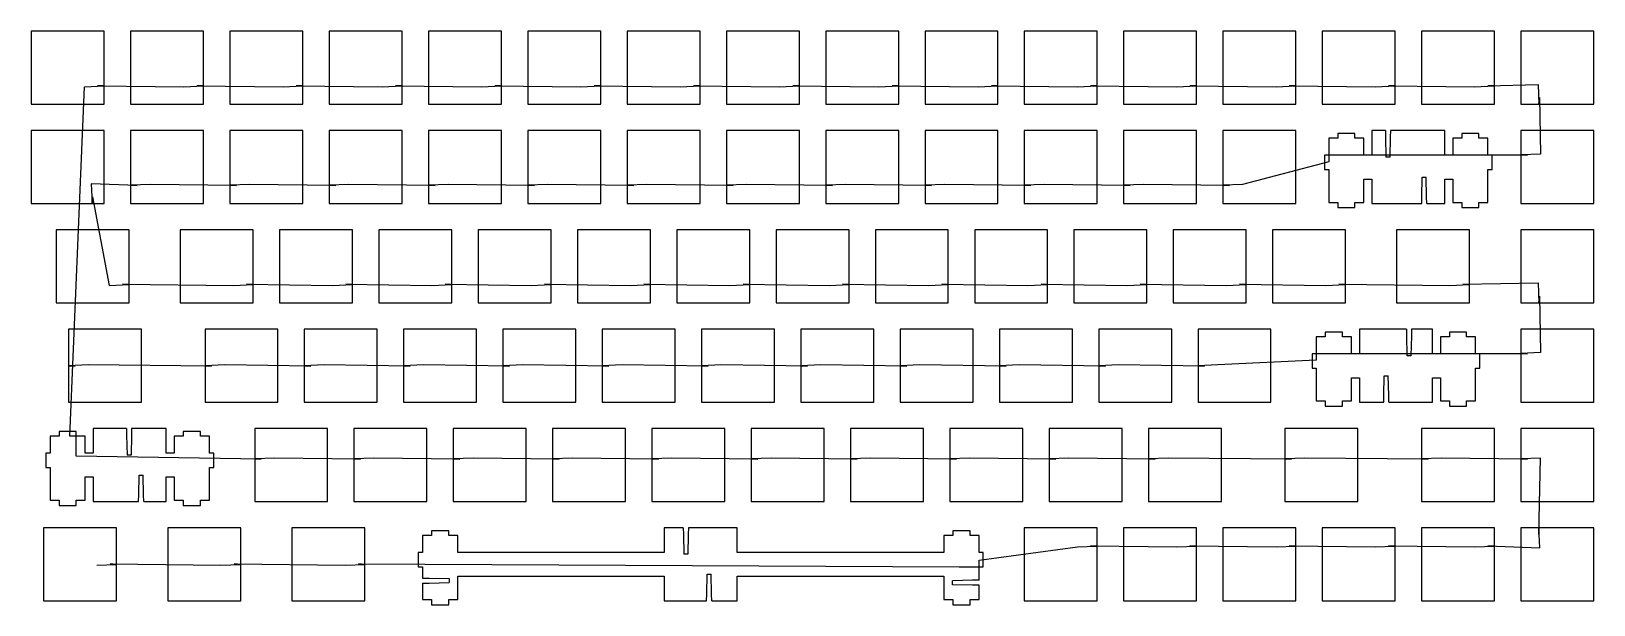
# Model space of a CAD drawing. Header units: inches. Extents: x 4.4 to 16.2, y 6.2 to 10.5.
import ezdxf

# ---------------------------------------------------------------- set-up
doc = ezdxf.new("R2010")
doc.units = ezdxf.units.IN
doc.layers.get('0').update_dxf_attribs({"linetype": 'CONTINUOUS'})
doc.layers.add('3', color=7, linetype='CONTINUOUS')
doc.layers.add('9', color=7, linetype='CONTINUOUS')

msp = doc.modelspace()

# ---------------------------------------------------------------- linework, layer by layer
at = {"color": 0, "linetype": 'CONTINUOUS'}
for p, q in [((4.648, 7.485), (4.759, 10.123)), ((4.859, 10.132), (5.509, 10.123)), ((5.609, 10.132), (6.259, 10.123)), ((6.359, 10.132), (7.009, 10.123)), ((7.109, 10.132), (7.759, 10.123)), ((7.859, 10.132), (8.509, 10.123)), ((8.609, 10.132), (9.259, 10.123)), ((9.359, 10.132), (10.009, 10.123)), ((10.109, 10.132), (10.759, 10.123)), ((10.859, 10.132), (11.509, 10.123)), ((11.609, 10.132), (12.259, 10.123)), ((12.359, 10.132), (13.009, 10.123)), ((13.109, 10.132), (13.759, 10.123)), ((13.859, 10.132), (14.509, 10.123)), ((14.609, 10.132), (15.259, 10.123)), ((15.359, 10.132), (15.739, 10.142)), ((15.748, 10.042), (15.757, 9.616)), ((15.658, 9.607), (14.307, 9.608)), ((14.619, 9.593), (14.589, 9.593)), ((14.157, 9.558), (13.507, 9.386)), ((14.863, 9.442), (14.893, 9.442)), ((5.158, 9.377), (4.81, 9.392)), ((5.908, 9.377), (5.257, 9.386)), ((6.658, 9.377), (6.007, 9.386)), ((7.408, 9.377), (6.757, 9.386)), ((8.158, 9.377), (7.507, 9.386)), ((8.908, 9.377), (8.257, 9.386)), ((9.658, 9.377), (9.007, 9.386)), ((10.408, 9.377), (9.757, 9.386)), ((11.158, 9.377), (10.507, 9.386)), ((11.908, 9.377), (11.257, 9.386)), ((12.658, 9.377), (12.007, 9.386)), ((13.408, 9.377), (12.757, 9.386)), ((4.819, 9.292), (4.946, 8.623)), ((5.046, 8.632), (5.884, 8.623)), ((5.984, 8.632), (6.634, 8.623)), ((6.734, 8.632), (7.384, 8.623)), ((7.484, 8.632), (8.134, 8.623)), ((8.234, 8.632), (8.884, 8.623)), ((8.984, 8.632), (9.634, 8.623)), ((9.734, 8.632), (10.384, 8.623)), ((10.484, 8.632), (11.134, 8.623)), ((11.234, 8.632), (11.884, 8.623)), ((11.984, 8.632), (12.634, 8.623)), ((12.734, 8.632), (13.384, 8.623)), ((13.484, 8.632), (14.134, 8.623)), ((14.234, 8.632), (15.071, 8.623)), ((15.171, 8.632), (15.739, 8.642)), ((15.748, 8.542), (15.757, 8.116)), ((14.063, 8.058), (13.32, 8.024)), ((15.658, 8.107), (14.213, 8.108)), ((14.778, 8.093), (14.748, 8.093)), ((5.72, 8.015), (4.789, 8.024)), ((6.47, 8.015), (5.82, 8.024)), ((7.22, 8.015), (6.57, 8.024)), ((7.97, 8.015), (7.32, 8.024)), ((8.72, 8.015), (8.07, 8.024)), ((9.47, 8.015), (8.82, 8.024)), ((10.22, 8.015), (9.57, 8.024)), ((10.97, 8.015), (10.32, 8.024)), ((11.72, 8.015), (11.07, 8.024)), ((12.47, 8.015), (11.82, 8.024)), ((13.22, 8.015), (12.57, 8.024)), ((14.576, 7.942), (14.606, 7.942)), ((6.095, 7.311), (4.698, 7.335)), ((5.111, 7.343), (5.081, 7.343)), ((6.845, 7.311), (6.195, 7.32)), ((7.595, 7.311), (6.945, 7.32)), ((8.345, 7.311), (7.695, 7.32)), ((9.095, 7.311), (8.445, 7.32)), ((9.845, 7.311), (9.195, 7.32)), ((10.595, 7.311), (9.945, 7.32)), ((11.345, 7.311), (10.695, 7.32)), ((12.095, 7.311), (11.445, 7.32)), ((12.845, 7.311), (12.195, 7.32)), ((13.876, 7.311), (12.945, 7.32)), ((14.908, 7.311), (13.976, 7.32)), ((15.658, 7.311), (15.007, 7.32)), ((15.743, 6.743), (15.757, 7.32)), ((5.172, 7.192), (5.202, 7.192)), ((11.516, 6.548), (12.259, 6.649)), ((12.359, 6.657), (13.009, 6.649)), ((13.109, 6.657), (13.759, 6.649)), ((13.859, 6.657), (14.509, 6.649)), ((14.609, 6.657), (15.259, 6.649)), ((15.359, 6.657), (15.752, 6.643)), ((4.953, 6.52), (5.79, 6.511)), ((5.89, 6.52), (6.728, 6.511)), ((6.828, 6.52), (11.366, 6.498)), ((9.317, 6.593), (9.287, 6.593)), ((7.513, 6.41), (7.513, 6.38)), ((9.462, 6.442), (9.492, 6.442)), ((11.316, 6.363), (11.316, 6.393))]:
    msp.add_line(p, q, dxfattribs=at)
at = {"layer": '3', "color": 3, "linetype": 'CONTINUOUS'}
for p, q in [((4.909, 10.543), (4.358, 10.543)), ((4.358, 10.543), (4.358, 9.992)), ((4.909, 10.13), (4.909, 10.543)), ((5.659, 10.543), (5.108, 10.543)), ((5.108, 10.543), (5.108, 9.992)), ((5.659, 10.13), (5.659, 10.543)), ((6.409, 10.543), (5.858, 10.543)), ((5.858, 10.543), (5.858, 9.992)), ((6.409, 10.13), (6.409, 10.543)), ((7.159, 10.543), (6.608, 10.543)), ((6.608, 10.543), (6.608, 9.992)), ((7.159, 10.13), (7.159, 10.543)), ((7.909, 10.543), (7.358, 10.543)), ((7.358, 10.543), (7.358, 9.992)), ((7.909, 10.13), (7.909, 10.543)), ((8.659, 10.543), (8.108, 10.543)), ((8.108, 10.543), (8.108, 9.992)), ((8.659, 10.13), (8.659, 10.543)), ((9.409, 10.543), (8.858, 10.543)), ((8.858, 10.543), (8.858, 9.992)), ((9.409, 10.13), (9.409, 10.543)), ((10.159, 10.543), (9.608, 10.543)), ((9.608, 10.543), (9.608, 9.992)), ((10.159, 10.13), (10.159, 10.543)), ((10.909, 10.543), (10.358, 10.543)), ((10.358, 10.543), (10.358, 9.992)), ((10.909, 10.13), (10.909, 10.543)), ((11.659, 10.543), (11.108, 10.543)), ((11.108, 10.543), (11.108, 9.992)), ((11.659, 10.13), (11.659, 10.543)), ((12.409, 10.543), (11.858, 10.543)), ((11.858, 10.543), (11.858, 9.992)), ((12.409, 10.13), (12.409, 10.543)), ((13.159, 10.543), (12.608, 10.543)), ((12.608, 10.543), (12.608, 9.992)), ((13.159, 10.13), (13.159, 10.543)), ((13.909, 10.543), (13.358, 10.543)), ((13.358, 10.543), (13.358, 9.992)), ((13.909, 10.13), (13.909, 10.543)), ((14.659, 10.543), (14.108, 10.543)), ((14.108, 10.543), (14.108, 9.992)), ((14.659, 10.13), (14.659, 10.543)), ((15.409, 10.543), (14.858, 10.543)), ((14.858, 10.543), (14.858, 9.992)), ((15.409, 10.13), (15.409, 10.543)), ((16.159, 10.543), (15.608, 10.543)), ((15.608, 10.543), (15.608, 9.992)), ((16.159, 9.992), (16.159, 10.543)), ((4.909, 9.992), (4.909, 10.13)), ((5.659, 9.992), (5.659, 10.13)), ((6.409, 9.992), (6.409, 10.13)), ((7.159, 9.992), (7.159, 10.13)), ((7.909, 9.992), (7.909, 10.13)), ((8.659, 9.992), (8.659, 10.13)), ((9.409, 9.992), (9.409, 10.13)), ((10.159, 9.992), (10.159, 10.13)), ((10.909, 9.992), (10.909, 10.13)), ((11.659, 9.992), (11.659, 10.13)), ((12.409, 9.992), (12.409, 10.13)), ((13.159, 9.992), (13.159, 10.13)), ((13.909, 9.992), (13.909, 10.13)), ((14.659, 9.992), (14.659, 10.13)), ((15.409, 9.992), (15.409, 10.13)), ((4.358, 9.992), (4.909, 9.992)), ((5.108, 9.992), (5.659, 9.992)), ((5.858, 9.992), (6.409, 9.992)), ((6.608, 9.992), (7.159, 9.992)), ((7.358, 9.992), (7.909, 9.992)), ((8.108, 9.992), (8.659, 9.992)), ((8.858, 9.992), (9.409, 9.992)), ((9.608, 9.992), (10.159, 9.992)), ((10.358, 9.992), (10.909, 9.992)), ((11.108, 9.992), (11.659, 9.992)), ((11.858, 9.992), (12.409, 9.992)), ((12.608, 9.992), (13.159, 9.992)), ((13.358, 9.992), (13.909, 9.992)), ((14.108, 9.992), (14.659, 9.992)), ((14.858, 9.992), (15.409, 9.992)), ((15.608, 9.992), (15.745, 9.992)), ((15.745, 9.992), (16.159, 9.992)), ((4.909, 9.793), (4.358, 9.793)), ((4.358, 9.793), (4.358, 9.242)), ((4.909, 9.242), (4.909, 9.793)), ((5.659, 9.793), (5.108, 9.793)), ((5.108, 9.793), (5.108, 9.38)), ((5.659, 9.242), (5.659, 9.793)), ((6.409, 9.793), (5.858, 9.793)), ((5.858, 9.793), (5.858, 9.38)), ((6.409, 9.242), (6.409, 9.793)), ((7.159, 9.793), (6.608, 9.793)), ((6.608, 9.793), (6.608, 9.38)), ((7.159, 9.242), (7.159, 9.793)), ((7.909, 9.793), (7.358, 9.793)), ((7.358, 9.793), (7.358, 9.38)), ((7.909, 9.242), (7.909, 9.793)), ((8.659, 9.793), (8.108, 9.793)), ((8.108, 9.793), (8.108, 9.38)), ((8.659, 9.242), (8.659, 9.793)), ((9.409, 9.793), (8.858, 9.793)), ((8.858, 9.793), (8.858, 9.38)), ((9.409, 9.242), (9.409, 9.793)), ((10.159, 9.793), (9.608, 9.793)), ((9.608, 9.793), (9.608, 9.38)), ((10.159, 9.242), (10.159, 9.793)), ((10.909, 9.793), (10.358, 9.793)), ((10.358, 9.793), (10.358, 9.38)), ((10.909, 9.242), (10.909, 9.793)), ((11.659, 9.793), (11.108, 9.793)), ((11.108, 9.793), (11.108, 9.38)), ((11.659, 9.242), (11.659, 9.793)), ((12.409, 9.793), (11.858, 9.793)), ((11.858, 9.793), (11.858, 9.38)), ((12.409, 9.242), (12.409, 9.793)), ((13.159, 9.793), (12.608, 9.793)), ((12.608, 9.793), (12.608, 9.38)), ((13.159, 9.242), (13.159, 9.793)), ((13.909, 9.793), (13.358, 9.793)), ((13.358, 9.793), (13.358, 9.38)), ((13.909, 9.242), (13.909, 9.793)), ((14.225, 9.735), (14.157, 9.735)), ((14.157, 9.735), (14.157, 9.608)), ((14.355, 9.771), (14.225, 9.771)), ((14.225, 9.771), (14.225, 9.735)), ((14.355, 9.735), (14.355, 9.771)), ((14.423, 9.735), (14.355, 9.735)), ((14.423, 9.608), (14.423, 9.735)), ((14.483, 9.793), (14.483, 9.608)), ((14.585, 9.793), (14.483, 9.793)), ((14.585, 9.793), (14.586, 9.743)), ((14.624, 9.793), (14.622, 9.743)), ((15.034, 9.793), (14.624, 9.793)), ((15.034, 9.608), (15.034, 9.793)), ((15.162, 9.735), (15.094, 9.735)), ((15.094, 9.735), (15.094, 9.608)), ((15.292, 9.771), (15.162, 9.771)), ((15.162, 9.771), (15.162, 9.735)), ((15.292, 9.735), (15.292, 9.771)), ((15.359, 9.735), (15.292, 9.735)), ((15.359, 9.608), (15.359, 9.735)), ((16.159, 9.793), (15.608, 9.793)), ((15.608, 9.793), (15.608, 9.609)), ((16.159, 9.242), (16.159, 9.793)), ((14.157, 9.608), (14.124, 9.608)), ((14.124, 9.608), (14.124, 9.498)), ((14.483, 9.608), (14.423, 9.608)), ((15.094, 9.608), (15.034, 9.608)), ((15.392, 9.608), (15.359, 9.608)), ((15.392, 9.498), (15.392, 9.608)), ((15.608, 9.609), (15.608, 9.242)), ((14.124, 9.498), (14.157, 9.498)), ((14.157, 9.498), (14.157, 9.251)), ((15.359, 9.251), (15.359, 9.498)), ((15.359, 9.498), (15.392, 9.498)), ((5.108, 9.38), (5.108, 9.242)), ((5.858, 9.38), (5.858, 9.242)), ((6.608, 9.38), (6.608, 9.242)), ((7.358, 9.38), (7.358, 9.242)), ((8.108, 9.38), (8.108, 9.242)), ((8.858, 9.38), (8.858, 9.242)), ((9.608, 9.38), (9.608, 9.242)), ((10.358, 9.38), (10.358, 9.242)), ((11.108, 9.38), (11.108, 9.242)), ((11.858, 9.38), (11.858, 9.242)), ((12.608, 9.38), (12.608, 9.242)), ((13.358, 9.38), (13.358, 9.242)), ((14.423, 9.251), (14.423, 9.427)), ((14.423, 9.427), (14.483, 9.427)), ((14.483, 9.427), (14.483, 9.242)), ((15.034, 9.242), (15.034, 9.427)), ((15.034, 9.427), (15.094, 9.427)), ((15.094, 9.427), (15.094, 9.251)), ((4.358, 9.242), (4.817, 9.242)), ((4.817, 9.242), (4.909, 9.242)), ((5.108, 9.242), (5.659, 9.242)), ((5.858, 9.242), (6.409, 9.242)), ((6.608, 9.242), (7.159, 9.242)), ((7.358, 9.242), (7.909, 9.242)), ((8.108, 9.242), (8.659, 9.242)), ((8.858, 9.242), (9.409, 9.242)), ((9.608, 9.242), (10.159, 9.242)), ((10.358, 9.242), (10.909, 9.242)), ((11.108, 9.242), (11.659, 9.242)), ((11.858, 9.242), (12.409, 9.242)), ((12.608, 9.242), (13.159, 9.242)), ((13.358, 9.242), (13.909, 9.242)), ((14.157, 9.251), (14.225, 9.251)), ((14.225, 9.251), (14.225, 9.212)), ((14.225, 9.212), (14.355, 9.212)), ((14.355, 9.212), (14.355, 9.251)), ((14.355, 9.251), (14.423, 9.251)), ((14.483, 9.242), (14.859, 9.242)), ((14.859, 9.242), (14.86, 9.292)), ((14.898, 9.242), (14.896, 9.292)), ((14.898, 9.242), (15.034, 9.242)), ((15.094, 9.251), (15.162, 9.251)), ((15.162, 9.251), (15.162, 9.212)), ((15.162, 9.212), (15.292, 9.212)), ((15.292, 9.212), (15.292, 9.251)), ((15.292, 9.251), (15.359, 9.251)), ((15.608, 9.242), (16.159, 9.242)), ((5.096, 9.043), (4.545, 9.043)), ((4.545, 9.043), (4.545, 8.492)), ((5.096, 8.63), (5.096, 9.043)), ((6.034, 9.043), (5.483, 9.043)), ((5.483, 9.043), (5.483, 8.492)), ((6.034, 8.63), (6.034, 9.043)), ((6.784, 9.043), (6.233, 9.043)), ((6.233, 9.043), (6.233, 8.492)), ((6.784, 8.63), (6.784, 9.043)), ((7.534, 9.043), (6.983, 9.043)), ((6.983, 9.043), (6.983, 8.492)), ((7.534, 8.63), (7.534, 9.043)), ((8.284, 9.043), (7.733, 9.043)), ((7.733, 9.043), (7.733, 8.492)), ((8.284, 8.63), (8.284, 9.043)), ((9.034, 9.043), (8.483, 9.043)), ((8.483, 9.043), (8.483, 8.492)), ((9.034, 8.63), (9.034, 9.043)), ((9.784, 9.043), (9.233, 9.043)), ((9.233, 9.043), (9.233, 8.492)), ((9.784, 8.63), (9.784, 9.043)), ((10.534, 9.043), (9.983, 9.043)), ((9.983, 9.043), (9.983, 8.492)), ((10.534, 8.63), (10.534, 9.043)), ((11.284, 9.043), (10.733, 9.043)), ((10.733, 9.043), (10.733, 8.492)), ((11.284, 8.63), (11.284, 9.043)), ((12.034, 9.043), (11.483, 9.043)), ((11.483, 9.043), (11.483, 8.492)), ((12.034, 8.63), (12.034, 9.043)), ((12.784, 9.043), (12.233, 9.043)), ((12.233, 9.043), (12.233, 8.492)), ((12.784, 8.63), (12.784, 9.043)), ((13.534, 9.043), (12.983, 9.043)), ((12.983, 9.043), (12.983, 8.492)), ((13.534, 8.63), (13.534, 9.043)), ((14.284, 9.043), (13.733, 9.043)), ((13.733, 9.043), (13.733, 8.492)), ((14.284, 8.63), (14.284, 9.043)), ((15.221, 9.043), (14.67, 9.043)), ((14.67, 9.043), (14.67, 8.492)), ((15.221, 8.63), (15.221, 9.043)), ((16.159, 9.043), (15.608, 9.043)), ((15.608, 9.043), (15.608, 8.492)), ((16.159, 8.492), (16.159, 9.043)), ((5.096, 8.492), (5.096, 8.63)), ((6.034, 8.492), (6.034, 8.63)), ((6.784, 8.492), (6.784, 8.63)), ((7.534, 8.492), (7.534, 8.63)), ((8.284, 8.492), (8.284, 8.63)), ((9.034, 8.492), (9.034, 8.63)), ((9.784, 8.492), (9.784, 8.63)), ((10.534, 8.492), (10.534, 8.63)), ((11.284, 8.492), (11.284, 8.63)), ((12.034, 8.492), (12.034, 8.63)), ((12.784, 8.492), (12.784, 8.63)), ((13.534, 8.492), (13.534, 8.63)), ((14.284, 8.492), (14.284, 8.63)), ((15.221, 8.492), (15.221, 8.63)), ((4.545, 8.492), (5.096, 8.492)), ((5.483, 8.492), (6.034, 8.492)), ((6.233, 8.492), (6.784, 8.492)), ((6.983, 8.492), (7.534, 8.492)), ((7.733, 8.492), (8.284, 8.492)), ((8.483, 8.492), (9.034, 8.492)), ((9.233, 8.492), (9.784, 8.492)), ((9.983, 8.492), (10.534, 8.492)), ((10.733, 8.492), (11.284, 8.492)), ((11.483, 8.492), (12.034, 8.492)), ((12.233, 8.492), (12.784, 8.492)), ((12.983, 8.492), (13.534, 8.492)), ((13.733, 8.492), (14.284, 8.492)), ((14.67, 8.492), (15.221, 8.492)), ((15.608, 8.492), (15.745, 8.492)), ((15.745, 8.492), (16.159, 8.492)), ((5.19, 8.293), (4.639, 8.293)), ((4.639, 8.293), (4.639, 8.017)), ((5.19, 7.742), (5.19, 8.293)), ((6.221, 8.293), (5.67, 8.293)), ((5.67, 8.293), (5.67, 8.017)), ((6.221, 7.742), (6.221, 8.293)), ((6.971, 8.293), (6.42, 8.293)), ((6.42, 8.293), (6.42, 8.017)), ((6.971, 7.742), (6.971, 8.293)), ((7.721, 8.293), (7.17, 8.293)), ((7.17, 8.293), (7.17, 8.017)), ((7.721, 7.742), (7.721, 8.293)), ((8.471, 8.293), (7.92, 8.293)), ((7.92, 8.293), (7.92, 8.017)), ((8.471, 7.742), (8.471, 8.293)), ((9.221, 8.293), (8.67, 8.293)), ((8.67, 8.293), (8.67, 8.017)), ((9.221, 7.742), (9.221, 8.293)), ((9.971, 8.293), (9.42, 8.293)), ((9.42, 8.293), (9.42, 8.017)), ((9.971, 7.742), (9.971, 8.293)), ((10.721, 8.293), (10.17, 8.293)), ((10.17, 8.293), (10.17, 8.017)), ((10.721, 7.742), (10.721, 8.293)), ((11.471, 8.293), (10.92, 8.293)), ((10.92, 8.293), (10.92, 8.017)), ((11.471, 7.742), (11.471, 8.293)), ((12.221, 8.293), (11.67, 8.293)), ((11.67, 8.293), (11.67, 8.017)), ((12.221, 7.742), (12.221, 8.293)), ((12.971, 8.293), (12.42, 8.293)), ((12.42, 8.293), (12.42, 8.017)), ((12.971, 7.742), (12.971, 8.293)), ((13.721, 8.293), (13.17, 8.293)), ((13.17, 8.293), (13.17, 8.017)), ((13.721, 7.742), (13.721, 8.293)), ((14.261, 8.271), (14.131, 8.271)), ((14.131, 8.271), (14.131, 8.235)), ((14.261, 8.235), (14.261, 8.271)), ((14.389, 8.293), (14.389, 8.108)), ((14.744, 8.293), (14.389, 8.293)), ((14.744, 8.293), (14.745, 8.243)), ((14.783, 8.293), (14.782, 8.243)), ((14.94, 8.293), (14.783, 8.293)), ((14.94, 8.108), (14.94, 8.293)), ((15.198, 8.271), (15.068, 8.271)), ((15.068, 8.271), (15.068, 8.235)), ((15.198, 8.235), (15.198, 8.271)), ((16.159, 8.293), (15.608, 8.293)), ((15.608, 8.293), (15.608, 8.109)), ((16.159, 7.742), (16.159, 8.293)), ((14.131, 8.235), (14.063, 8.235)), ((14.063, 8.235), (14.063, 8.108)), ((14.329, 8.235), (14.261, 8.235)), ((14.329, 8.108), (14.329, 8.235)), ((15.068, 8.235), (15, 8.235)), ((15, 8.235), (15, 8.108)), ((15.266, 8.235), (15.198, 8.235)), ((15.266, 8.108), (15.266, 8.235)), ((14.063, 8.108), (14.031, 8.108)), ((14.031, 8.108), (14.031, 7.998)), ((14.389, 8.108), (14.329, 8.108)), ((15, 8.108), (14.94, 8.108)), ((15.298, 8.108), (15.266, 8.108)), ((15.298, 7.998), (15.298, 8.108)), ((15.608, 8.109), (15.608, 7.742)), ((4.639, 8.017), (4.639, 7.742)), ((5.67, 8.017), (5.67, 7.742)), ((6.42, 8.017), (6.42, 7.742)), ((7.17, 8.017), (7.17, 7.742)), ((7.92, 8.017), (7.92, 7.742)), ((8.67, 8.017), (8.67, 7.742)), ((9.42, 8.017), (9.42, 7.742)), ((10.17, 8.017), (10.17, 7.742)), ((10.92, 8.017), (10.92, 7.742)), ((11.67, 8.017), (11.67, 7.742)), ((12.42, 8.017), (12.42, 7.742)), ((13.17, 8.017), (13.17, 7.742)), ((14.031, 7.998), (14.063, 7.998)), ((14.063, 7.998), (14.063, 7.751)), ((14.329, 7.751), (14.329, 7.927)), ((14.329, 7.927), (14.389, 7.927)), ((14.389, 7.927), (14.389, 7.742)), ((14.94, 7.742), (14.94, 7.927)), ((14.94, 7.927), (15, 7.927)), ((15, 7.927), (15, 7.751)), ((15.266, 7.751), (15.266, 7.998)), ((15.266, 7.998), (15.298, 7.998)), ((14.572, 7.742), (14.573, 7.792)), ((14.611, 7.742), (14.61, 7.792)), ((4.639, 7.742), (5.19, 7.742)), ((5.67, 7.742), (6.221, 7.742)), ((6.42, 7.742), (6.971, 7.742)), ((7.17, 7.742), (7.721, 7.742)), ((7.92, 7.742), (8.471, 7.742)), ((8.67, 7.742), (9.221, 7.742)), ((9.42, 7.742), (9.971, 7.742)), ((10.17, 7.742), (10.721, 7.742)), ((10.92, 7.742), (11.471, 7.742)), ((11.67, 7.742), (12.221, 7.742)), ((12.42, 7.742), (12.971, 7.742)), ((13.17, 7.742), (13.721, 7.742)), ((14.063, 7.751), (14.131, 7.751)), ((14.131, 7.751), (14.131, 7.712)), ((14.131, 7.712), (14.261, 7.712)), ((14.261, 7.712), (14.261, 7.751)), ((14.261, 7.751), (14.329, 7.751)), ((14.389, 7.742), (14.572, 7.742)), ((14.611, 7.742), (14.94, 7.742)), ((15, 7.751), (15.068, 7.751)), ((15.068, 7.751), (15.068, 7.712)), ((15.068, 7.712), (15.198, 7.712)), ((15.198, 7.712), (15.198, 7.751)), ((15.198, 7.751), (15.266, 7.751)), ((15.608, 7.742), (16.159, 7.742)), ((4.568, 7.485), (4.501, 7.485)), ((4.501, 7.485), (4.501, 7.358)), ((4.698, 7.521), (4.568, 7.521)), ((4.568, 7.521), (4.568, 7.485)), ((4.698, 7.485), (4.698, 7.521)), ((4.766, 7.485), (4.698, 7.485)), ((4.766, 7.358), (4.766, 7.485)), ((4.826, 7.543), (4.826, 7.358)), ((5.076, 7.543), (4.826, 7.543)), ((5.076, 7.543), (5.077, 7.493)), ((5.115, 7.543), (5.114, 7.493)), ((5.377, 7.543), (5.115, 7.543)), ((5.377, 7.358), (5.377, 7.543)), ((5.505, 7.485), (5.438, 7.485)), ((5.438, 7.485), (5.438, 7.358)), ((5.635, 7.521), (5.505, 7.521)), ((5.505, 7.521), (5.505, 7.485)), ((5.635, 7.485), (5.635, 7.521)), ((5.703, 7.485), (5.635, 7.485)), ((5.703, 7.358), (5.703, 7.485)), ((6.596, 7.543), (6.045, 7.543)), ((6.045, 7.543), (6.045, 7.313)), ((6.596, 6.992), (6.596, 7.543)), ((7.346, 7.543), (6.795, 7.543)), ((6.795, 7.543), (6.795, 7.313)), ((7.346, 6.992), (7.346, 7.543)), ((8.096, 7.543), (7.545, 7.543)), ((7.545, 7.543), (7.545, 7.313)), ((8.096, 6.992), (8.096, 7.543)), ((8.846, 7.543), (8.295, 7.543)), ((8.295, 7.543), (8.295, 7.313)), ((8.846, 6.992), (8.846, 7.543)), ((9.596, 7.543), (9.045, 7.543)), ((9.045, 7.543), (9.045, 7.313)), ((9.596, 6.992), (9.596, 7.543)), ((10.346, 7.543), (9.795, 7.543)), ((9.795, 7.543), (9.795, 7.313)), ((10.346, 6.992), (10.346, 7.543)), ((11.096, 7.543), (10.545, 7.543)), ((10.545, 7.543), (10.545, 7.313)), ((11.096, 6.992), (11.096, 7.543)), ((11.846, 7.543), (11.295, 7.543)), ((11.295, 7.543), (11.295, 7.313)), ((11.846, 6.992), (11.846, 7.543)), ((12.596, 7.543), (12.045, 7.543)), ((12.045, 7.543), (12.045, 7.313)), ((12.596, 6.992), (12.596, 7.543)), ((13.346, 7.543), (12.795, 7.543)), ((12.795, 7.543), (12.795, 7.313)), ((13.346, 6.992), (13.346, 7.543)), ((14.377, 7.543), (13.826, 7.543)), ((13.826, 7.543), (13.826, 7.313)), ((14.377, 6.992), (14.377, 7.543)), ((15.409, 7.543), (14.858, 7.543)), ((14.858, 7.543), (14.858, 7.313)), ((15.409, 6.992), (15.409, 7.543)), ((16.159, 7.543), (15.608, 7.543)), ((15.608, 7.543), (15.608, 7.313)), ((16.159, 6.992), (16.159, 7.543)), ((4.501, 7.358), (4.468, 7.358)), ((4.468, 7.358), (4.468, 7.248)), ((4.826, 7.358), (4.766, 7.358)), ((5.438, 7.358), (5.377, 7.358)), ((5.736, 7.358), (5.703, 7.358)), ((5.736, 7.248), (5.736, 7.358)), ((4.468, 7.248), (4.501, 7.248)), ((4.501, 7.248), (4.501, 7.001)), ((5.703, 7.001), (5.703, 7.248)), ((5.703, 7.248), (5.736, 7.248)), ((6.045, 7.313), (6.045, 6.992)), ((6.795, 7.313), (6.795, 6.992)), ((7.545, 7.313), (7.545, 6.992)), ((8.295, 7.313), (8.295, 6.992)), ((9.045, 7.313), (9.045, 6.992)), ((9.795, 7.313), (9.795, 6.992)), ((10.545, 7.313), (10.545, 6.992)), ((11.295, 7.313), (11.295, 6.992)), ((12.045, 7.313), (12.045, 6.992)), ((12.795, 7.313), (12.795, 6.992)), ((13.826, 7.313), (13.826, 6.992)), ((14.858, 7.313), (14.858, 6.992)), ((15.608, 7.313), (15.608, 6.992)), ((4.766, 7.001), (4.766, 7.177)), ((4.766, 7.177), (4.826, 7.177)), ((4.826, 7.177), (4.826, 6.992)), ((5.377, 6.992), (5.377, 7.177)), ((5.377, 7.177), (5.438, 7.177)), ((5.438, 7.177), (5.438, 7.001)), ((4.501, 7.001), (4.568, 7.001)), ((4.568, 7.001), (4.568, 6.962)), ((4.698, 6.962), (4.698, 7.001)), ((4.698, 7.001), (4.766, 7.001)), ((4.826, 6.992), (5.168, 6.992)), ((5.168, 6.992), (5.169, 7.042)), ((5.207, 6.992), (5.205, 7.042)), ((5.207, 6.992), (5.377, 6.992)), ((5.438, 7.001), (5.505, 7.001)), ((5.505, 7.001), (5.505, 6.962)), ((5.635, 6.962), (5.635, 7.001)), ((5.635, 7.001), (5.703, 7.001)), ((6.045, 6.992), (6.596, 6.992)), ((6.795, 6.992), (7.346, 6.992)), ((7.545, 6.992), (8.096, 6.992)), ((8.295, 6.992), (8.846, 6.992)), ((9.045, 6.992), (9.596, 6.992)), ((9.795, 6.992), (10.346, 6.992)), ((10.545, 6.992), (11.096, 6.992)), ((11.295, 6.992), (11.846, 6.992)), ((12.045, 6.992), (12.596, 6.992)), ((12.795, 6.992), (13.346, 6.992)), ((13.826, 6.992), (14.377, 6.992)), ((14.858, 6.992), (15.409, 6.992)), ((15.608, 6.992), (16.159, 6.992)), ((4.568, 6.962), (4.698, 6.962)), ((5.505, 6.962), (5.635, 6.962)), ((5.002, 6.793), (4.451, 6.793)), ((4.451, 6.793), (4.451, 6.242)), ((5.002, 6.517), (5.002, 6.793)), ((5.94, 6.793), (5.389, 6.793)), ((5.389, 6.793), (5.389, 6.242)), ((5.94, 6.517), (5.94, 6.793)), ((6.877, 6.793), (6.326, 6.793)), ((6.326, 6.793), (6.326, 6.242)), ((6.877, 6.517), (6.877, 6.793)), ((7.381, 6.735), (7.313, 6.735)), ((7.313, 6.735), (7.313, 6.608)), ((7.511, 6.771), (7.381, 6.771)), ((7.381, 6.771), (7.381, 6.735)), ((7.511, 6.735), (7.511, 6.771)), ((7.579, 6.735), (7.511, 6.735)), ((7.579, 6.608), (7.579, 6.735)), ((9.139, 6.793), (9.139, 6.608)), ((9.282, 6.793), (9.139, 6.793)), ((9.282, 6.793), (9.283, 6.743)), ((9.321, 6.793), (9.32, 6.743)), ((9.69, 6.793), (9.321, 6.793)), ((9.69, 6.608), (9.69, 6.793)), ((11.318, 6.735), (11.25, 6.735)), ((11.25, 6.735), (11.25, 6.608)), ((11.448, 6.771), (11.318, 6.771)), ((11.318, 6.771), (11.318, 6.735)), ((11.448, 6.735), (11.448, 6.771)), ((11.516, 6.735), (11.448, 6.735)), ((11.516, 6.608), (11.516, 6.735)), ((12.409, 6.793), (11.858, 6.793)), ((11.858, 6.793), (11.858, 6.242)), ((12.409, 6.655), (12.409, 6.793)), ((13.159, 6.793), (12.608, 6.793)), ((12.608, 6.793), (12.608, 6.242)), ((13.159, 6.655), (13.159, 6.793)), ((13.909, 6.793), (13.358, 6.793)), ((13.358, 6.793), (13.358, 6.242)), ((13.909, 6.655), (13.909, 6.793)), ((14.659, 6.793), (14.108, 6.793)), ((14.108, 6.793), (14.108, 6.242)), ((14.659, 6.655), (14.659, 6.793)), ((15.409, 6.793), (14.858, 6.793)), ((14.858, 6.793), (14.858, 6.242)), ((15.409, 6.655), (15.409, 6.793)), ((15.745, 6.793), (15.608, 6.793)), ((15.608, 6.793), (15.608, 6.242)), ((16.159, 6.793), (15.745, 6.793)), ((16.159, 6.242), (16.159, 6.793)), ((12.409, 6.242), (12.409, 6.655)), ((13.159, 6.242), (13.159, 6.655)), ((13.909, 6.242), (13.909, 6.655)), ((14.659, 6.242), (14.659, 6.655)), ((15.409, 6.242), (15.409, 6.655)), ((5.002, 6.242), (5.002, 6.517)), ((5.94, 6.242), (5.94, 6.517)), ((6.877, 6.242), (6.877, 6.517)), ((7.313, 6.608), (7.281, 6.608)), ((7.281, 6.608), (7.281, 6.498)), ((7.281, 6.498), (7.313, 6.498)), ((7.313, 6.498), (7.313, 6.414)), ((9.139, 6.608), (7.579, 6.608)), ((11.25, 6.608), (9.69, 6.608)), ((11.548, 6.608), (11.516, 6.608)), ((11.516, 6.498), (11.548, 6.498)), ((11.516, 6.398), (11.516, 6.498)), ((11.548, 6.498), (11.548, 6.608)), ((7.313, 6.414), (7.363, 6.413)), ((7.313, 6.375), (7.363, 6.376)), ((7.313, 6.375), (7.313, 6.251)), ((7.579, 6.251), (7.579, 6.427)), ((7.579, 6.427), (9.139, 6.427)), ((9.139, 6.427), (9.139, 6.242)), ((9.69, 6.242), (9.69, 6.427)), ((9.69, 6.427), (11.25, 6.427)), ((11.25, 6.427), (11.25, 6.251)), ((11.516, 6.398), (11.466, 6.397)), ((9.458, 6.242), (9.459, 6.292)), ((9.497, 6.242), (9.496, 6.292)), ((11.516, 6.359), (11.466, 6.36)), ((11.516, 6.251), (11.516, 6.359)), ((4.451, 6.242), (5.002, 6.242)), ((5.389, 6.242), (5.94, 6.242)), ((6.326, 6.242), (6.877, 6.242)), ((7.313, 6.251), (7.381, 6.251)), ((7.381, 6.251), (7.381, 6.212)), ((7.381, 6.212), (7.511, 6.212)), ((7.511, 6.212), (7.511, 6.251)), ((7.511, 6.251), (7.579, 6.251)), ((9.139, 6.242), (9.458, 6.242)), ((9.497, 6.242), (9.69, 6.242)), ((11.25, 6.251), (11.318, 6.251)), ((11.318, 6.251), (11.318, 6.212)), ((11.318, 6.212), (11.448, 6.212)), ((11.448, 6.212), (11.448, 6.251)), ((11.448, 6.251), (11.516, 6.251)), ((11.858, 6.242), (12.409, 6.242)), ((12.608, 6.242), (13.159, 6.242)), ((13.358, 6.242), (13.909, 6.242)), ((14.108, 6.242), (14.659, 6.242)), ((14.858, 6.242), (15.409, 6.242)), ((15.608, 6.242), (16.159, 6.242))]:
    msp.add_line(p, q, dxfattribs=at)
at = {"layer": '9', "color": 9, "linetype": 'CONTINUOUS'}
for p, q in [((4.759, 10.123), (4.909, 10.13)), ((4.909, 10.13), (4.859, 10.132)), ((5.509, 10.123), (5.659, 10.13)), ((5.659, 10.13), (5.609, 10.132)), ((6.259, 10.123), (6.409, 10.13)), ((6.409, 10.13), (6.359, 10.132)), ((7.009, 10.123), (7.159, 10.13)), ((7.159, 10.13), (7.109, 10.132)), ((7.759, 10.123), (7.909, 10.13)), ((7.909, 10.13), (7.859, 10.132)), ((8.509, 10.123), (8.659, 10.13)), ((8.659, 10.13), (8.609, 10.132)), ((9.259, 10.123), (9.409, 10.13)), ((9.409, 10.13), (9.359, 10.132)), ((10.009, 10.123), (10.159, 10.13)), ((10.159, 10.13), (10.109, 10.132)), ((10.759, 10.123), (10.909, 10.13)), ((10.909, 10.13), (10.859, 10.132)), ((11.509, 10.123), (11.659, 10.13)), ((11.659, 10.13), (11.609, 10.132)), ((12.259, 10.123), (12.409, 10.13)), ((12.409, 10.13), (12.359, 10.132)), ((13.009, 10.123), (13.159, 10.13)), ((13.159, 10.13), (13.109, 10.132)), ((13.759, 10.123), (13.909, 10.13)), ((13.909, 10.13), (13.859, 10.132)), ((14.509, 10.123), (14.659, 10.13)), ((14.659, 10.13), (14.609, 10.132)), ((15.259, 10.123), (15.409, 10.13)), ((15.409, 10.13), (15.359, 10.132)), ((15.739, 10.142), (15.745, 9.992)), ((15.745, 9.992), (15.748, 10.042)), ((14.586, 9.743), (14.589, 9.593)), ((14.622, 9.743), (14.619, 9.593)), ((14.307, 9.608), (14.157, 9.608)), ((14.157, 9.608), (14.157, 9.558)), ((15.757, 9.616), (15.608, 9.609)), ((15.608, 9.609), (15.658, 9.607)), ((14.86, 9.292), (14.863, 9.442)), ((14.896, 9.292), (14.893, 9.442)), ((4.81, 9.392), (4.817, 9.242)), ((5.257, 9.386), (5.108, 9.38)), ((5.108, 9.38), (5.158, 9.377)), ((6.007, 9.386), (5.858, 9.38)), ((5.858, 9.38), (5.908, 9.377)), ((6.757, 9.386), (6.608, 9.38)), ((6.608, 9.38), (6.658, 9.377)), ((7.507, 9.386), (7.358, 9.38)), ((7.358, 9.38), (7.408, 9.377)), ((8.257, 9.386), (8.108, 9.38)), ((8.108, 9.38), (8.158, 9.377)), ((9.007, 9.386), (8.858, 9.38)), ((8.858, 9.38), (8.908, 9.377)), ((9.757, 9.386), (9.608, 9.38)), ((9.608, 9.38), (9.658, 9.377)), ((10.507, 9.386), (10.358, 9.38)), ((10.358, 9.38), (10.408, 9.377)), ((11.257, 9.386), (11.108, 9.38)), ((11.108, 9.38), (11.158, 9.377)), ((12.007, 9.386), (11.858, 9.38)), ((11.858, 9.38), (11.908, 9.377)), ((12.757, 9.386), (12.608, 9.38)), ((12.608, 9.38), (12.658, 9.377)), ((13.507, 9.386), (13.358, 9.38)), ((13.358, 9.38), (13.408, 9.377)), ((4.817, 9.242), (4.819, 9.292)), ((4.946, 8.623), (5.096, 8.63)), ((5.096, 8.63), (5.046, 8.632)), ((5.884, 8.623), (6.034, 8.63)), ((6.034, 8.63), (5.984, 8.632)), ((6.634, 8.623), (6.784, 8.63)), ((6.784, 8.63), (6.734, 8.632)), ((7.384, 8.623), (7.534, 8.63)), ((7.534, 8.63), (7.484, 8.632)), ((8.134, 8.623), (8.284, 8.63)), ((8.284, 8.63), (8.234, 8.632)), ((8.884, 8.623), (9.034, 8.63)), ((9.034, 8.63), (8.984, 8.632)), ((9.634, 8.623), (9.784, 8.63)), ((9.784, 8.63), (9.734, 8.632)), ((10.384, 8.623), (10.534, 8.63)), ((10.534, 8.63), (10.484, 8.632)), ((11.134, 8.623), (11.284, 8.63)), ((11.284, 8.63), (11.234, 8.632)), ((11.884, 8.623), (12.034, 8.63)), ((12.034, 8.63), (11.984, 8.632)), ((12.634, 8.623), (12.784, 8.63)), ((12.784, 8.63), (12.734, 8.632)), ((13.384, 8.623), (13.534, 8.63)), ((13.534, 8.63), (13.484, 8.632)), ((14.134, 8.623), (14.284, 8.63)), ((14.284, 8.63), (14.234, 8.632)), ((15.071, 8.623), (15.221, 8.63)), ((15.221, 8.63), (15.171, 8.632)), ((15.739, 8.642), (15.745, 8.492)), ((15.745, 8.492), (15.748, 8.542)), ((14.745, 8.243), (14.748, 8.093)), ((14.782, 8.243), (14.778, 8.093)), ((14.213, 8.108), (14.063, 8.108)), ((14.063, 8.108), (14.063, 8.058)), ((15.757, 8.116), (15.608, 8.109)), ((15.608, 8.109), (15.658, 8.107)), ((4.789, 8.024), (4.639, 8.017)), ((4.639, 8.017), (4.689, 8.015)), ((5.82, 8.024), (5.67, 8.017)), ((5.67, 8.017), (5.72, 8.015)), ((6.57, 8.024), (6.42, 8.017)), ((6.42, 8.017), (6.47, 8.015)), ((7.32, 8.024), (7.17, 8.017)), ((7.17, 8.017), (7.22, 8.015)), ((8.07, 8.024), (7.92, 8.017)), ((7.92, 8.017), (7.97, 8.015)), ((8.82, 8.024), (8.67, 8.017)), ((8.67, 8.017), (8.72, 8.015)), ((9.57, 8.024), (9.42, 8.017)), ((9.42, 8.017), (9.47, 8.015)), ((10.32, 8.024), (10.17, 8.017)), ((10.17, 8.017), (10.22, 8.015)), ((11.07, 8.024), (10.92, 8.017)), ((10.92, 8.017), (10.97, 8.015)), ((11.82, 8.024), (11.67, 8.017)), ((11.67, 8.017), (11.72, 8.015)), ((12.57, 8.024), (12.42, 8.017)), ((12.42, 8.017), (12.47, 8.015)), ((13.32, 8.024), (13.17, 8.017)), ((13.17, 8.017), (13.22, 8.015)), ((14.573, 7.792), (14.576, 7.942)), ((14.61, 7.792), (14.606, 7.942)), ((4.698, 7.485), (4.648, 7.485)), ((4.698, 7.335), (4.698, 7.485)), ((5.077, 7.493), (5.081, 7.343)), ((5.114, 7.493), (5.111, 7.343)), ((6.195, 7.32), (6.045, 7.313)), ((6.945, 7.32), (6.795, 7.313)), ((7.695, 7.32), (7.545, 7.313)), ((8.445, 7.32), (8.295, 7.313)), ((9.195, 7.32), (9.045, 7.313)), ((9.945, 7.32), (9.795, 7.313)), ((10.695, 7.32), (10.545, 7.313)), ((11.445, 7.32), (11.295, 7.313)), ((12.195, 7.32), (12.045, 7.313)), ((12.945, 7.32), (12.795, 7.313)), ((13.976, 7.32), (13.826, 7.313)), ((15.007, 7.32), (14.858, 7.313)), ((15.757, 7.32), (15.608, 7.313)), ((6.045, 7.313), (6.095, 7.311)), ((6.795, 7.313), (6.845, 7.311)), ((7.545, 7.313), (7.595, 7.311)), ((8.295, 7.313), (8.345, 7.311)), ((9.045, 7.313), (9.095, 7.311)), ((9.795, 7.313), (9.845, 7.311)), ((10.545, 7.313), (10.595, 7.311)), ((11.295, 7.313), (11.345, 7.311)), ((12.045, 7.313), (12.095, 7.311)), ((12.795, 7.313), (12.845, 7.311)), ((13.826, 7.313), (13.876, 7.311)), ((14.858, 7.313), (14.908, 7.311)), ((15.608, 7.313), (15.658, 7.311)), ((5.169, 7.042), (5.172, 7.192)), ((5.205, 7.042), (5.202, 7.192)), ((9.283, 6.743), (9.287, 6.593)), ((9.32, 6.743), (9.317, 6.593)), ((15.745, 6.793), (15.743, 6.743)), ((15.752, 6.643), (15.745, 6.793)), ((12.259, 6.649), (12.409, 6.655)), ((12.409, 6.655), (12.359, 6.657)), ((13.009, 6.649), (13.159, 6.655)), ((13.159, 6.655), (13.109, 6.657)), ((13.759, 6.649), (13.909, 6.655)), ((13.909, 6.655), (13.859, 6.657)), ((14.509, 6.649), (14.659, 6.655)), ((14.659, 6.655), (14.609, 6.657)), ((15.259, 6.649), (15.409, 6.655)), ((15.409, 6.655), (15.359, 6.657)), ((4.853, 6.511), (5.002, 6.517)), ((5.002, 6.517), (4.953, 6.52)), ((5.79, 6.511), (5.94, 6.517)), ((5.94, 6.517), (5.89, 6.52)), ((6.728, 6.511), (6.877, 6.517)), ((6.877, 6.517), (6.828, 6.52)), ((11.366, 6.498), (11.516, 6.498)), ((11.516, 6.498), (11.516, 6.548)), ((7.363, 6.413), (7.513, 6.41)), ((7.363, 6.376), (7.513, 6.38)), ((9.459, 6.292), (9.462, 6.442)), ((9.496, 6.292), (9.492, 6.442)), ((11.466, 6.397), (11.316, 6.393)), ((11.466, 6.36), (11.316, 6.363))]:
    msp.add_line(p, q, dxfattribs=at)

doc.saveas('drawing.dxf')
